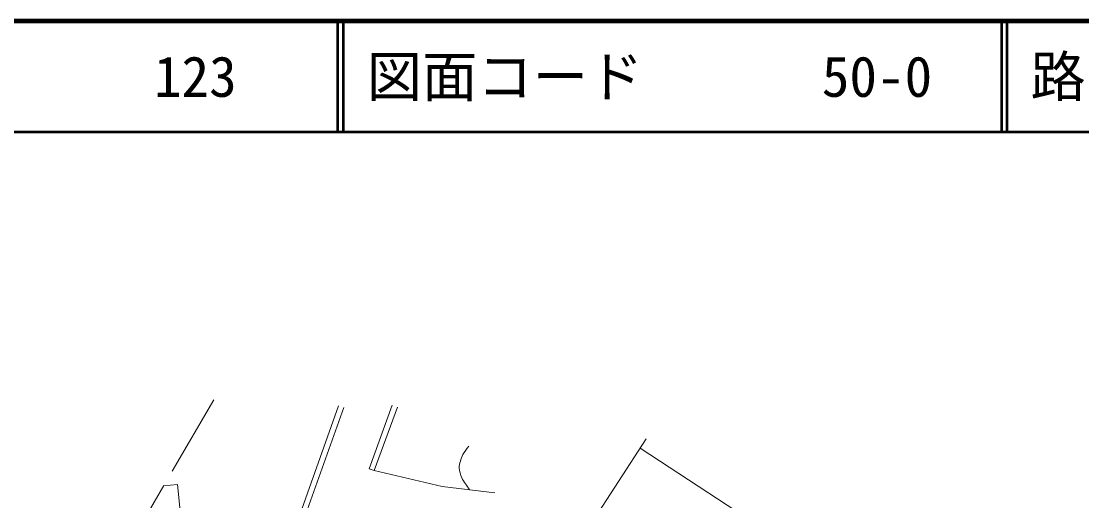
# Model space of a CAD drawing. Units: millimetres, scale not verified. Extents: x 40000 to 680000, y 20000 to 380000.
# Drawn here: x 89146 to 185023, y 336666 to 380000 of the extents above; entities that cross this region are included whole.
import ezdxf
from ezdxf.enums import TextEntityAlignment as Align

# ---------------------------------------------------------------- set-up
doc = ezdxf.new("R2010")
doc.units = ezdxf.units.MM
doc.header["$LTSCALE"] = 1000
doc.linetypes.add('CHAIN', pattern=[18.5, 12, -1.5, 3.5, -1.5])
for name, color, linetype, lineweight in [('M-BGD', 7, 'Continuous', 13), ('M-BMK', 2, 'CHAIN', 13), ('M-STR-HTXT', 7, 'Continuous', 13), ('M-TTL', 2, 'Continuous', 140), ('M-TTL-LINE', 7, 'Continuous', 50)]:
    doc.layers.add(name, color=color, linetype=linetype, lineweight=lineweight)
doc.layers.add('M-TTL-TXT', color=7, linetype='Continuous')
doc.styles.add('ＭＳ ゴシック', font='')
doc.styles.get('ＭＳ ゴシック').set_extended_font_data('MS Gothic')

msp = doc.modelspace()

# ---------------------------------------------------------------- linework, layer by layer
at = {"layer": 'M-BGD'}
for p, q in [((111448, 327346), (117843, 345257)), ((120588, 339566), (122686, 345296)), ((111909, 327150), (118314, 345088)), ((121057, 339394), (123155, 345124)), ((120588, 339566), (121057, 339394)), ((127210, 337964), (121057, 339394)), ((102023, 338014), (103273, 338145)), ((104419, 327234), (103273, 338145)), ((131968, 337387), (127210, 337964))]:
    msp.add_line(p, q, dxfattribs=at)
msp.add_open_spline([(129608, 341614), (129433, 341355), (129215, 341121), (129083, 340838), (128908, 340463), (128747, 340058), (128744, 339645), (128741, 339336), (128860, 339032), (128984, 338748), (129155, 338358), (129437, 338027), (129664, 337666)], degree=3, knots=[0, 0, 0, 0, 1, 1, 1, 2, 2, 2, 3, 3, 3, 4, 4, 4, 4], dxfattribs=at)
at = {"layer": 'M-BMK'}
msp.add_line((93491, 323363), (106560, 345803), dxfattribs=at)
at = {"layer": 'M-STR-HTXT'}
for p, q in [((127767, 314839), (145645, 342251)), ((145098, 341413), (195248, 308705))]:
    msp.add_line(p, q, dxfattribs=at)
at = {"layer": 'M-TTL'}
msp.add_line((680000, 380000), (40000, 380000), dxfattribs=at)
at = {"layer": 'M-TTL-LINE'}
for p, q in [((117750, 380000), (117750, 370000)), ((118250, 380000), (118250, 370000)), ((177750, 380000), (177750, 370000)), ((178250, 380000), (178250, 370000)), ((40000, 370000), (680000, 370000))]:
    msp.add_line(p, q, dxfattribs=at)

# ---------------------------------------------------------------- texts
at = {"layer": 'M-TTL-TXT', "style": 'ＭＳ ゴシック'}
for s, p in [('図面コード', (120380, 375000)), ('路 線 名', (180380, 375000)), ('123', (101142, 375000)), ('50-0', (161521, 375000))]:
    msp.add_text(s, height=3666, dxfattribs=at).set_placement(p, align=Align.MIDDLE_LEFT)

doc.saveas('drawing.dxf')
